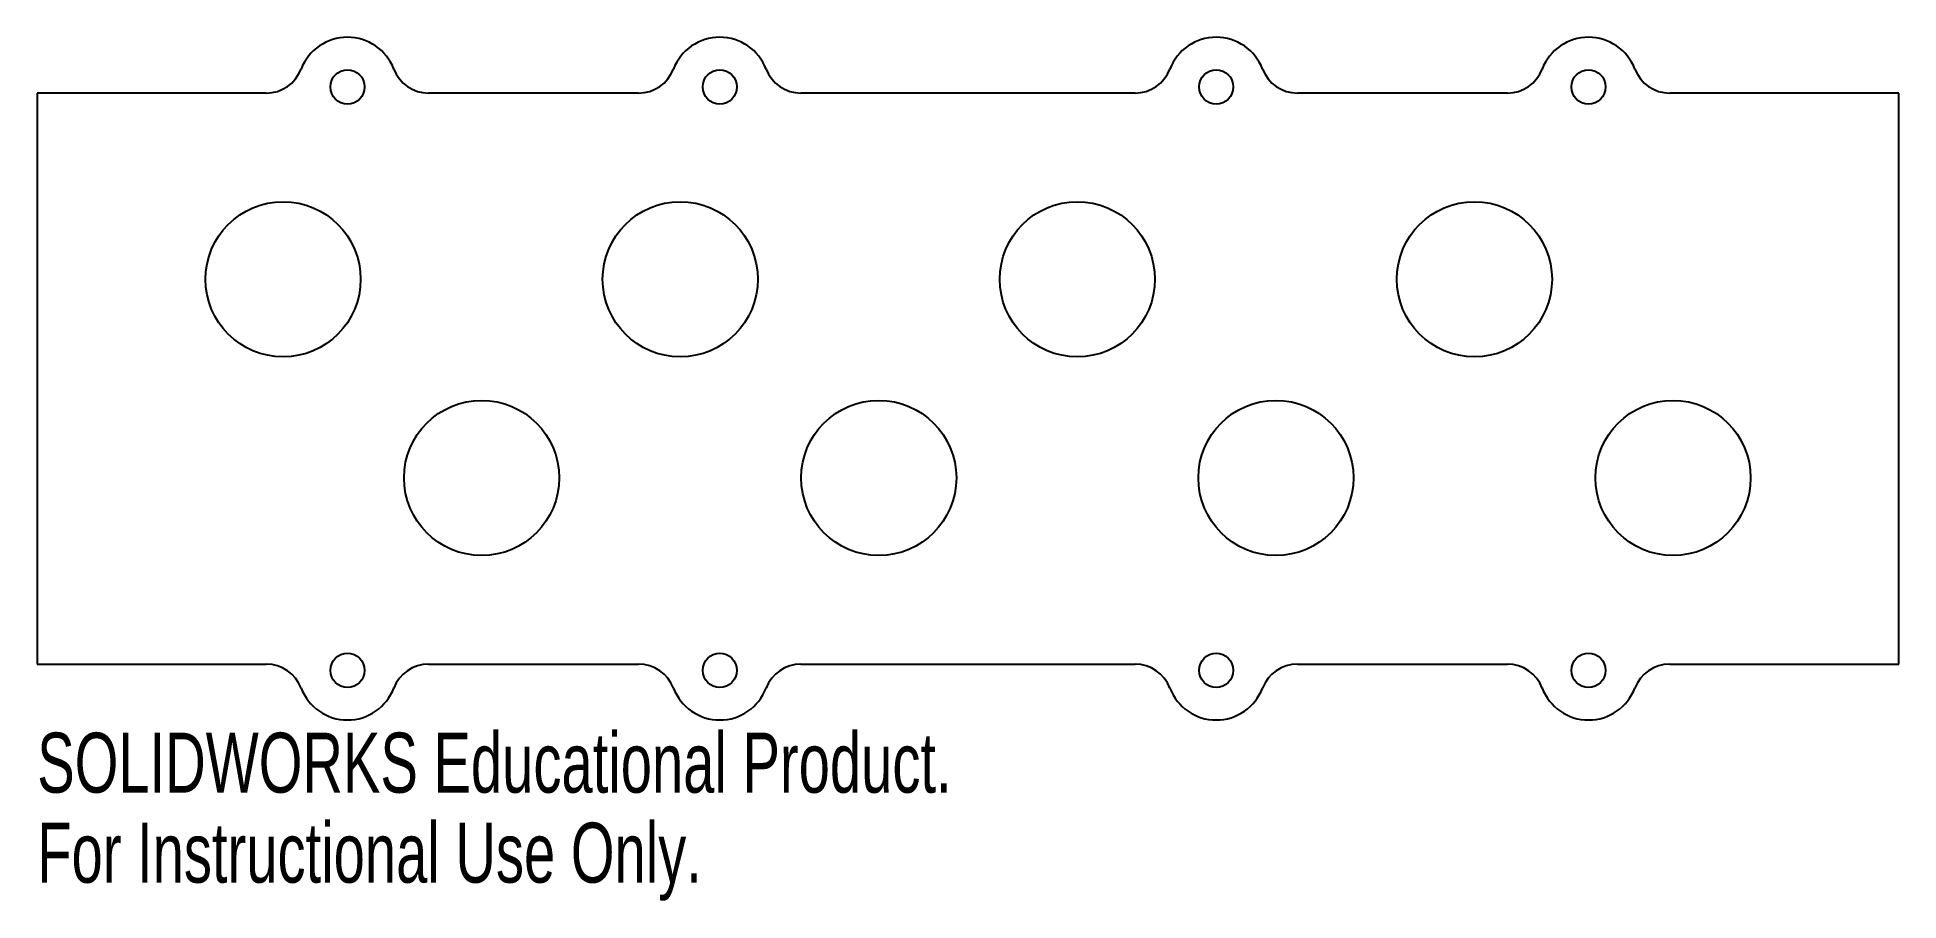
# Model space of a CAD drawing. Header units: millimetres. Extents: x -75 to 75, y -42 to 28.
import ezdxf

# ---------------------------------------------------------------- set-up
doc = ezdxf.new("R2010")
doc.units = ezdxf.units.MM
doc.styles.add('SLDTEXTSTYLE0', font='TXT', dxfattribs={"width": 0.7})

msp = doc.modelspace()

# ---------------------------------------------------------------- linework, layer by layer
at = {"color": 7, "linetype": 'Continuous', "lineweight": 25}
for p, q in [((-56.54, 23), (-75, 23)), ((-75, 23), (-75, -23)), ((-26.54, 23), (-43.46, 23)), ((13.46, 23), (-13.46, 23)), ((43.46, 23), (26.54, 23)), ((75, 23), (56.54, 23)), ((75, -23), (75, 23)), ((-75, -23), (-56.54, -23)), ((-43.46, -23), (-26.54, -23)), ((-13.46, -23), (13.46, -23)), ((26.54, -23), (43.46, -23)), ((56.54, -23), (75, -23))]:
    msp.add_line(p, q, dxfattribs=at)
for centre, radius in [((-50, 23.5), 1.38), ((-20, 23.5), 1.38), ((20, 23.5), 1.38), ((50, 23.5), 1.38), ((-55.19, 8), 6.25), ((-23.19, 8), 6.25), ((8.81, 8), 6.25), ((40.81, 8), 6.25), ((-39.19, -8), 6.25), ((-7.19, -8), 6.25), ((24.81, -8), 6.25), ((56.81, -8), 6.25), ((-50, -23.5), 1.38), ((-20, -23.5), 1.38), ((20, -23.5), 1.38), ((50, -23.5), 1.38)]:
    msp.add_circle(centre, radius, dxfattribs=at)
for centre, radius, start, end in [((-50, 23.5), 4, 20.9248, 159.0752), ((-20, 23.5), 4, 20.9248, 159.0752), ((20, 23.5), 4, 20.9248, 159.0752), ((50, 23.5), 4, 20.9248, 159.0752), ((-56.54, 26), 3, 270, 339.0752), ((-43.46, 26), 3, 200.9248, 270), ((-26.54, 26), 3, 270, 339.0752), ((-13.46, 26), 3, 200.9248, 270), ((13.46, 26), 3, 270, 339.0752), ((26.54, 26), 3, 200.9248, 270), ((43.46, 26), 3, 270, 339.0752), ((56.54, 26), 3, 200.9248, 270), ((-56.54, -26), 3, 20.9248, 90), ((-43.46, -26), 3, 90, 159.0752), ((-26.54, -26), 3, 20.9248, 90), ((-13.46, -26), 3, 90, 159.0752), ((13.46, -26), 3, 20.9248, 90), ((26.54, -26), 3, 90, 159.0752), ((43.46, -26), 3, 20.9248, 90), ((56.54, -26), 3, 90, 159.0752), ((-50, -23.5), 4, 200.9248, 339.0752), ((-20, -23.5), 4, 200.9248, 339.0752), ((20, -23.5), 4, 200.9248, 339.0752), ((50, -23.5), 4, 200.9248, 339.0752)]:
    msp.add_arc(centre, radius, start, end, dxfattribs=at)

# ---------------------------------------------------------------- texts
at = {"color": 7, "linetype": 'Continuous', "char_height": 4.8336, "attachment_point": 1, "style": 'SLDTEXTSTYLE0'}
for s, insert in [('SOLIDWORKS Educational Product.', (-75, -28.52)), ('For Instructional Use Only.', (-75, -35.77))]:
    msp.add_mtext(s, dxfattribs=dict(at, insert=insert))

doc.saveas('drawing.dxf')
